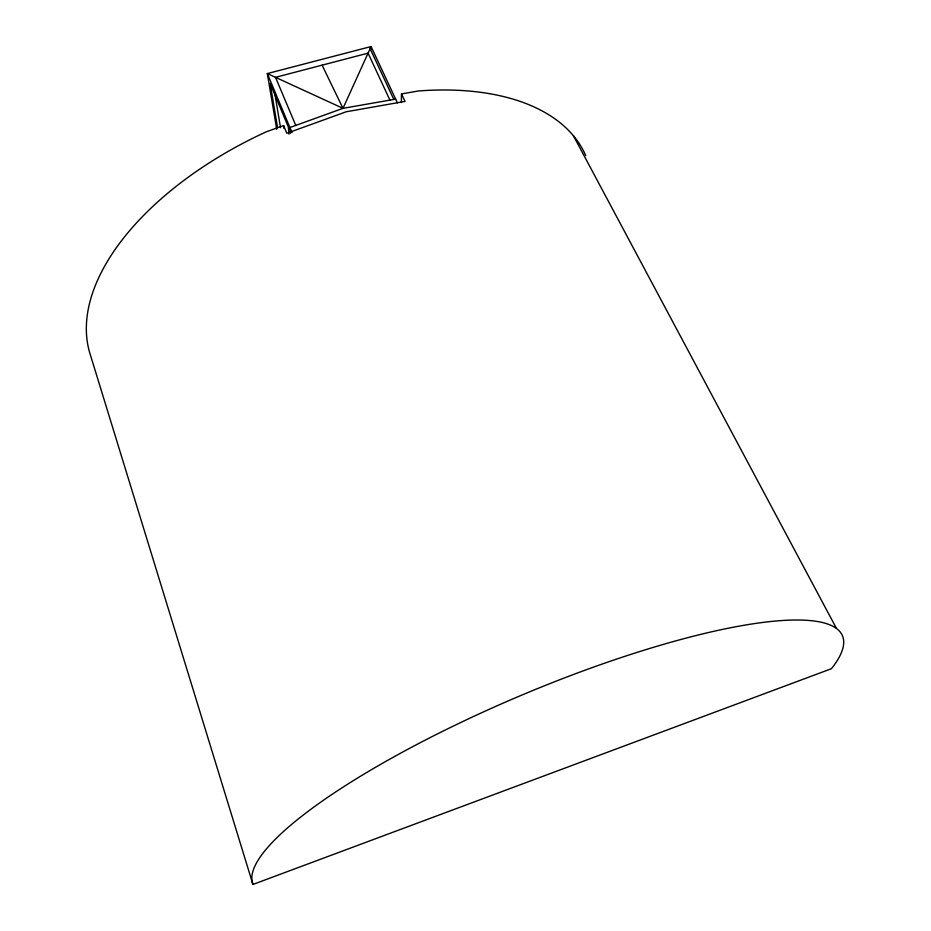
<?xml version="1.0" encoding="UTF-8"?>
<svg xmlns="http://www.w3.org/2000/svg" width="931" height="931" viewBox="0 0 931 931"><rect width="100%" height="100%" fill="white"/><g stroke="black" fill="none" stroke-linecap="round" stroke-linejoin="round"><path stroke-width="1.4" d="M401.354 102.585L401.482 93.926L418.45 90.97A267.116 145.841 -22.4 0 1 585.762 155.628M290.402 133.308L289.913 127.535L342.992 108.333L371.073 46.55L267.325 73.572L276.74 129.328M252.953 884.45L831.464 668.691A320.02 70.116 -22.9 0 0 578.302 672.682A320.02 70.116 -22.9 0 0 252.953 884.45L90.679 355.863A267.116 145.841 -22.4 0 1 266.115 131.876L283.618 125.557L286.829 133.273L346.227 111.767L405.02 101.409L401.482 93.926M292.055 132.668L267.325 73.572L342.992 108.333L395.652 99.117M573.438 135.775L836.213 627.948M322.091 65.158L342.992 108.333M397.397 102.852L371.073 46.55L371.376 49.413M369.956 48.296L393.894 99.582M389.914 100.117L368.071 53.148L275.518 77.331L295.779 125.417M277.508 127.349L270.118 83.406L288.342 127.023L288.971 134.157M274.68 92.495L280.522 127.675M283.618 125.557L283.874 128.443"/></g></svg>
